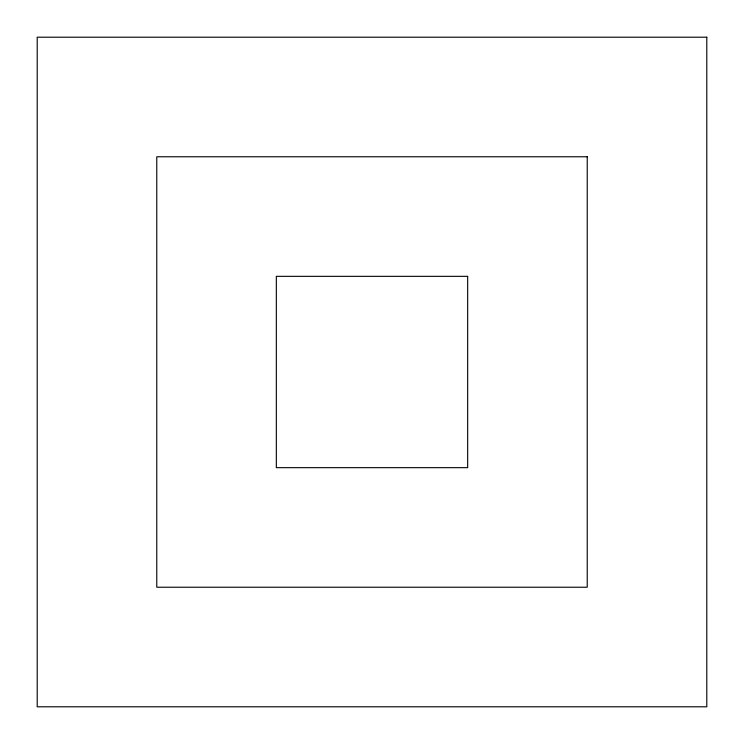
<?xml version="1.0" encoding="UTF-8"?>
<svg xmlns="http://www.w3.org/2000/svg" width="744" height="744" viewBox="0 0 744 744"><rect width="100%" height="100%" fill="white"/><g stroke="black" fill="none" stroke-linecap="round" stroke-linejoin="round"><path stroke-width="1.12" d="M706.8 37.2L37.2 37.2L37.2 706.8L706.8 706.8L706.8 37.2M587.23 156.77L156.77 156.77L156.77 587.23L587.23 587.23L587.23 156.77M467.66 276.34L276.34 276.34L276.34 467.66L467.66 467.66L467.66 276.34"/></g></svg>
